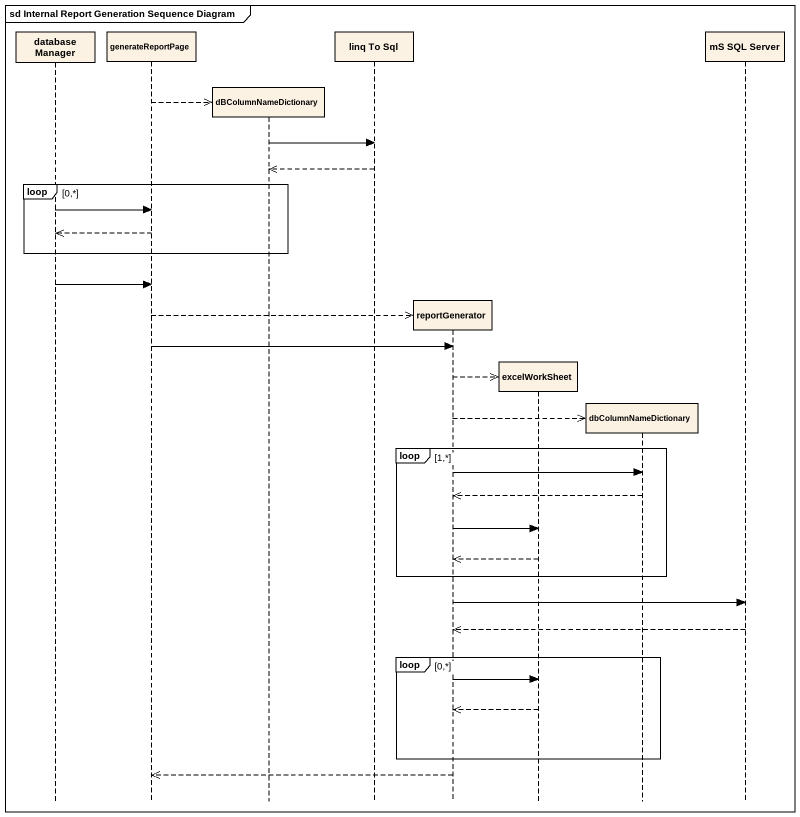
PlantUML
@startuml
mainframe sd Internal Report Generation Sequence Diagram
hide footbox
participant "database Manager" as database_Manager
participant generateReportPage
participant dBColumnNameDictionary
participant "linq To Sql" as linq_To_Sql
participant reportGenerator
participant excelWorkSheet
participant dbColumnNameDictionary
participant "mS SQL Server" as mS_SQL_Server

generateReportPage -->> dBColumnNameDictionary **
dBColumnNameDictionary -> linq_To_Sql
linq_To_Sql -->> dBColumnNameDictionary
loop 0,*
  database_Manager -> generateReportPage
  generateReportPage -->> database_Manager
end
database_Manager -> generateReportPage
generateReportPage -->> reportGenerator **
generateReportPage -> reportGenerator
reportGenerator -->> excelWorkSheet **
reportGenerator -->> dbColumnNameDictionary **
loop 1,*
  reportGenerator -> dbColumnNameDictionary
  dbColumnNameDictionary -->> reportGenerator
  reportGenerator -> excelWorkSheet
  excelWorkSheet -->> reportGenerator
end
reportGenerator -> mS_SQL_Server
mS_SQL_Server -->> reportGenerator
loop 0,*
  reportGenerator -> excelWorkSheet
  excelWorkSheet -->> reportGenerator
end
reportGenerator -->> generateReportPage
@enduml
